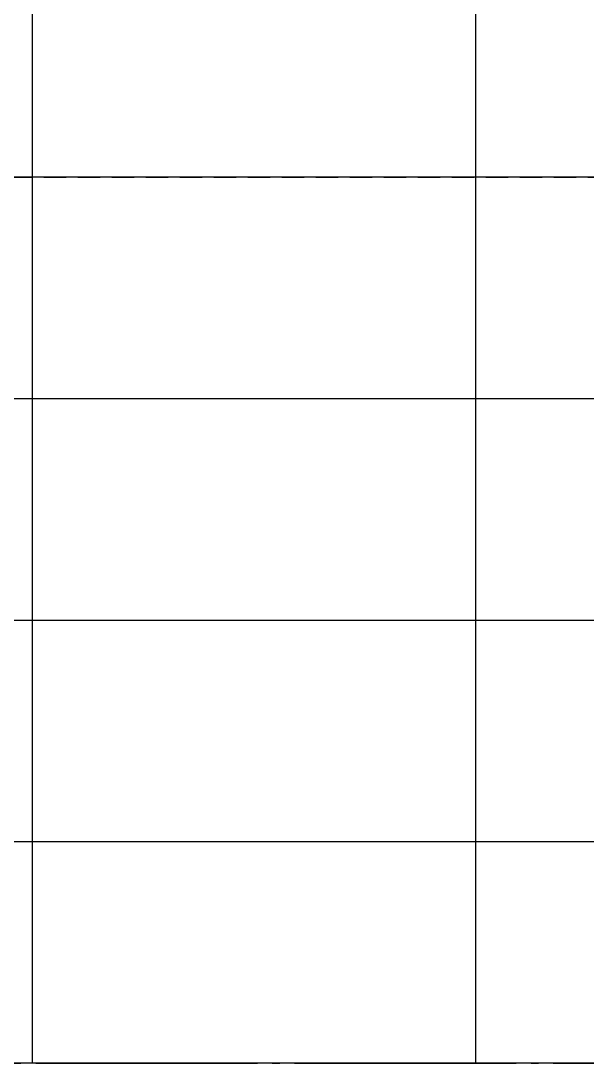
# Model space of a CAD drawing. Header units: millimetres. Extents: x 555 to 100215, y 750 to 17024.
# Drawn here: x 27910 to 28676, y 1678 to 3090 of the extents above; entities that cross this region are included whole.
import ezdxf

# ---------------------------------------------------------------- set-up
doc = ezdxf.new("R2010")
doc.units = ezdxf.units.MM
doc.linetypes.add('CEN', pattern=[35, 30, -2, 1, -2])
doc.linetypes.add('HID', pattern=[2.3, 1.5, -0.8])
for name, color, linetype in [('CEN', 1, 'CEN'), ('WAL', 3, 'Continuous'), ('WID', 4, 'Continuous')]:
    doc.layers.add(name, color=color, linetype=linetype)

msp = doc.modelspace()

# ---------------------------------------------------------------- linework, layer by layer
at = {"color": 8}
for p, q in [((27925.22, 4077.95, 0), (27925.22, 1677.95, 0)), ((28525.22, 4077.95, 0), (28525.22, 1677.95, 0)), ((30265.22, 2877.95, 0), (27205.22, 2877.95, 0)), ((27205.22, 2577.95, 0), (30265.22, 2577.95, 0)), ((27205.22, 2277.95, 0), (30265.22, 2277.95, 0)), ((27205.22, 1977.95, 0), (30265.22, 1977.95, 0))]:
    msp.add_line(p, q, dxfattribs=at)
at = {"layer": 'CEN', "ltscale": 10}
msp.add_line((26880.22, 1677.95, 0), (30565.22, 1677.95, 0), dxfattribs=at)
at = {"layer": 'WAL', "elevation": 0}
msp.add_lwpolyline([(27205.22, 4077.95), (30265.22, 4077.95), (30265.22, 1677.95), (27205.22, 1677.95)], dxfattribs=at)
at = {"layer": 'WID', "linetype": 'HID', "ltscale": 20}
msp.add_line((27205.22, 2877.95, 0), (30265.22, 2877.95, 0), dxfattribs=at)

doc.saveas('drawing.dxf')
